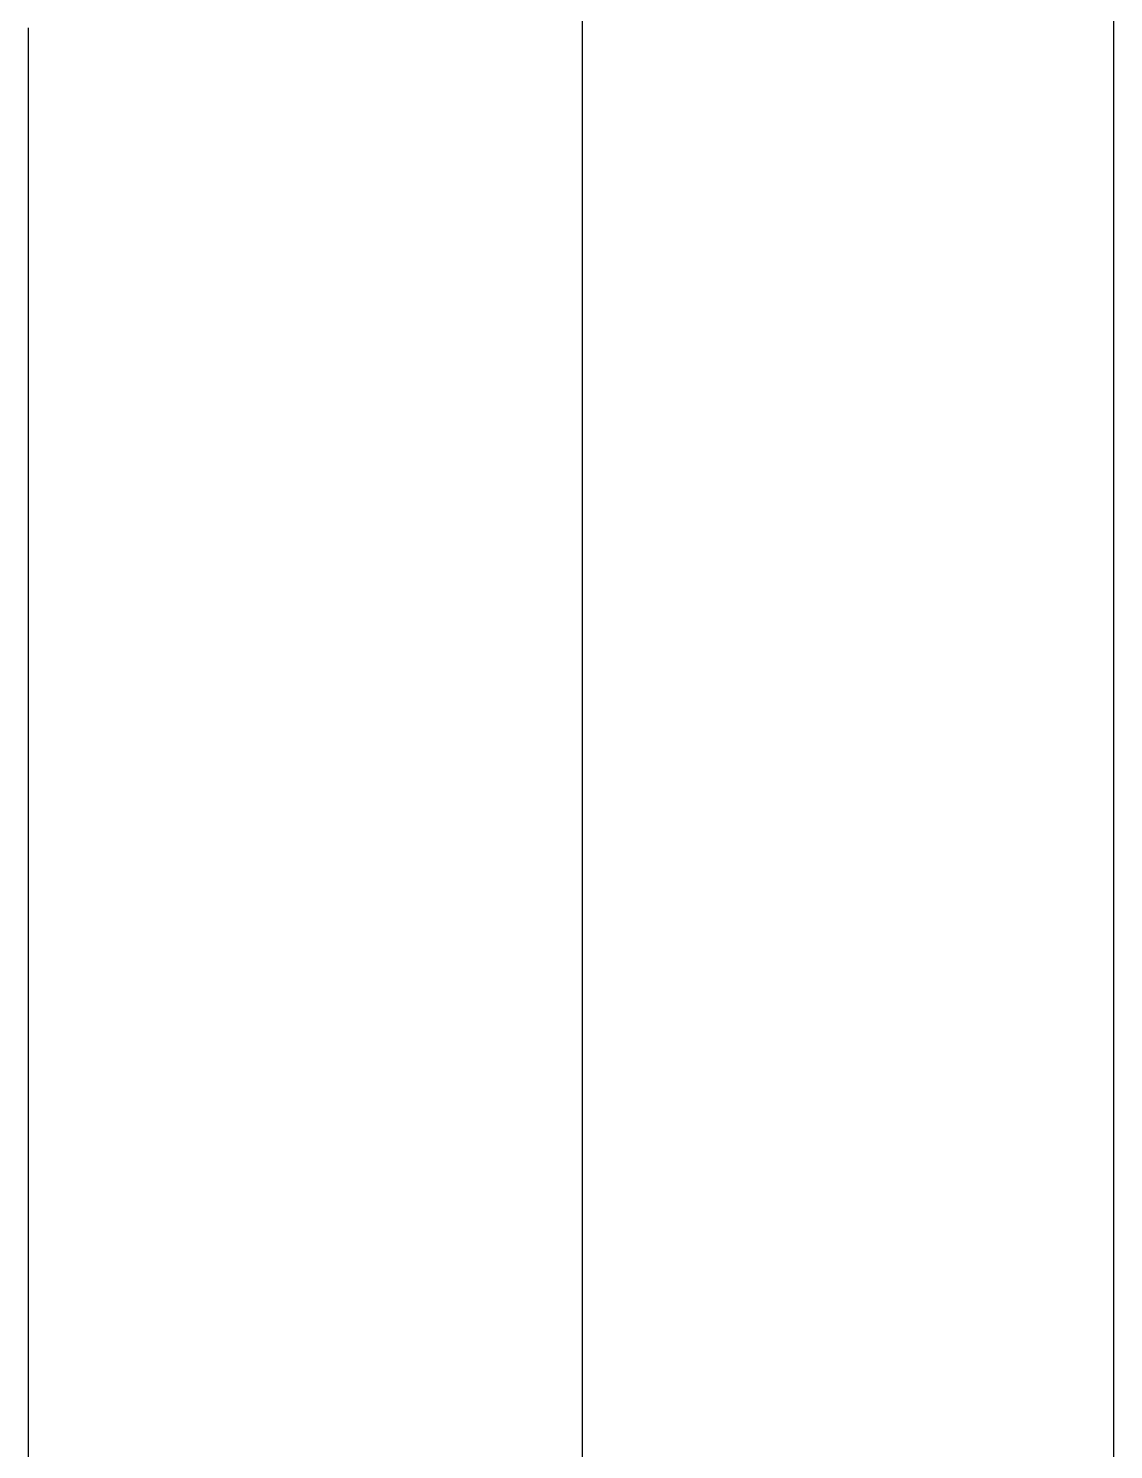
# Model space of a CAD drawing. Extents: x 1 to 47.7, y 0.2 to 35.
# Drawn here: x 18.378 to 19.776, y 6.604 to 8.435 of the extents above; entities that cross this region are included whole.
import ezdxf

# ---------------------------------------------------------------- set-up
doc = ezdxf.new("R2010")
doc.units = 0
doc.header["$MEASUREMENT"] = 0
for name, color, linetype in [('3_1__VERTICAL_RACK_MOUNT__', 7, 'CONTINUOUS'), ('3_2__VERTICAL_PANEL_MOUNT_', 7, 'CONTINUOUS'), ('4_2__4U__FRONT_PANEL_W_24_', 7, 'CONTINUOUS'), ('5_1___24__TARGET_LEDS___12', 7, 'CONTINUOUS')]:
    doc.layers.add(name, color=color, linetype=linetype)

msp = doc.modelspace()

# ---------------------------------------------------------------- linework, layer by layer
at = {"layer": '3_1__VERTICAL_RACK_MOUNT__'}
msp.add_lwpolyline([(19.0916, 8.5179), (19.0916, 8.3227), (19.0916, 8.1287), (19.0916, 7.9362), (19.0916, 7.7451), (19.0916, 7.5557), (19.0916, 7.3679), (19.0916, 7.1819), (19.0916, 6.9977), (19.0916, 6.8156), (19.0916, 6.6355), (19.0916, 6.5463)], dxfattribs=at)
at = {"layer": '3_2__VERTICAL_PANEL_MOUNT_'}
msp.add_lwpolyline([(18.378, 6.5035), (18.378, 6.6068), (18.378, 6.7108), (18.378, 6.8152), (18.378, 6.9202), (18.378, 7.0256), (18.378, 7.1316), (18.378, 7.3449), (18.378, 7.56), (18.378, 7.7768), (18.378, 7.9952), (18.378, 8.2149), (18.378, 8.4361)], dxfattribs=at)
at = {"layer": '4_2__4U__FRONT_PANEL_W_24_'}
msp.add_lwpolyline([(19.7763, 8.4657), (19.7763, 8.3109), (19.7763, 8.157), (19.7763, 8.0041), (19.7763, 7.8521), (19.7763, 7.7013), (19.7763, 7.5516), (19.7763, 7.4031), (19.7763, 7.256), (19.7763, 7.1102), (19.7763, 6.9659), (19.7763, 6.8232), (19.7763, 6.6821), (19.7763, 6.5428)], dxfattribs=at)
at = {"layer": '5_1___24__TARGET_LEDS___12'}
msp.add_lwpolyline([(19.7763, 8.4657), (19.7763, 8.3109), (19.7763, 8.157), (19.7763, 8.0041), (19.7763, 7.8521), (19.7763, 7.7013), (19.7763, 7.5516), (19.7763, 7.4031), (19.7763, 7.256), (19.7763, 7.1102), (19.7763, 6.9659), (19.7763, 6.8232), (19.7763, 6.6821), (19.7763, 6.5428)], dxfattribs=at)

doc.saveas('drawing.dxf')
